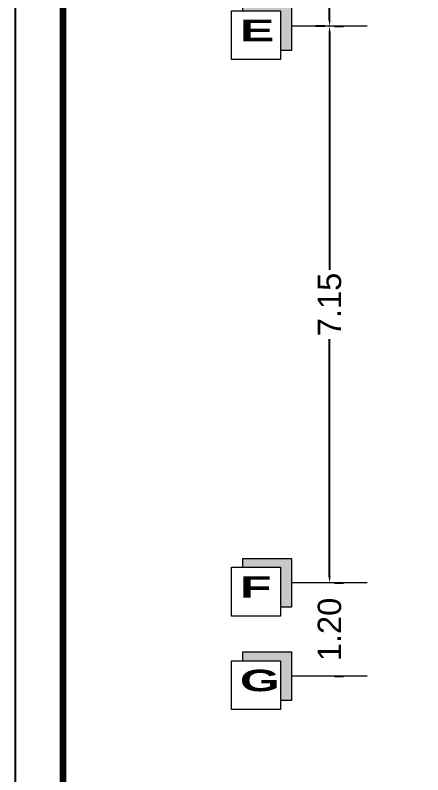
# Model space of a CAD drawing. Header units: inches. Extents: x 37.8 to 126.9, y 5.9 to 51.9.
# Drawn here: x 37.76 to 42.99, y 19.69 to 29.45 of the extents above; entities that cross this region are included whole.
import ezdxf

# ---------------------------------------------------------------- set-up
doc = ezdxf.new("R2010")
doc.units = ezdxf.units.IN
doc.header["$MEASUREMENT"] = 0
doc.layers.add('02', color=253, linetype='Continuous', lineweight=15)
doc.layers.add('KADR', color=69, linetype='Continuous')
doc.layers.add('tak labe', color=34, linetype='Continuous')
doc.styles.add('KH1', font='', dxfattribs={"width": 1.5})
doc.styles.get("Standard").update_dxf_attribs({"font": 'arial.ttf'})
doc.styles.get('KH1').set_extended_font_data('Arial Black')
doc.dimstyles.new('ddd', dxfattribs={"dimtxt": 0.3, "dimasz": 0.078, "dimexe": 0.18, "dimexo": 0.0625, "dimgap": 0.09, "dimtad": 0, "dimzin": 0, "dimdsep": 46, "dimtxsty": 'Standard', "dimcen": 0.02, "dimadec": 0, "dimazin": 0, "dimtfac": 1, "dimtix": 1, "dimtofl": 0, "dimtmove": 0, "dimatfit": 3, "dimfxl": 0, "dimtolj": 1, "dimtzin": 0, "dimarcsym": 0})

# ---------------------------------------------------------------- blocks, each defined once
blk = doc.blocks.new('k5')
at = {"linetype": 'Continuous', "lineweight": 50, "const_width": 0.0725}
blk.add_lwpolyline([(255.1096, 44.3213), (255.1096, 4.0172), (283.5254, 4.0172), (283.5254, 44.3213)], close=True, dxfattribs=at)
at = {"linetype": 'Continuous', "lineweight": 90}
blk.add_lwpolyline([(283.5254, 44.3213), (255.1096, 44.3213), (255.1096, 4.0172), (283.5254, 4.0172), (283.5254, 5.3686)], dxfattribs=at)
at = {"layer": 'KADR'}
blk.add_lwpolyline([(254.5005, 3.2011), (284.2005, 3.2011), (284.2005, 45.2054), (254.5005, 45.2054)], close=True, dxfattribs=at)
blk = doc.blocks.new('*D34')
at = {"layer": 'Defpoints', "color": 0, "transparency": 16777216}
for p in [(226.698, -221.0825), (226.698, -225.3813), (226.698, -225.3813)]:
    blk.add_point(p, dxfattribs=at)
at = {"layer": 'tak labe', "color": 0, "lineweight": -2, "transparency": 16777216}
for p, q in [((226.7605, -221.0825), (226.878, -221.0825)), ((226.698, -221.1605), (226.698, -222.7815)), ((226.698, -225.3033), (226.698, -223.6823)), ((226.7605, -225.3813), (226.878, -225.3813))]:
    blk.add_line(p, q, dxfattribs=at)
at = {"layer": 'tak labe', "color": 0, "transparency": 16777216}
for points in [[(226.685, -221.1605), (226.711, -221.1605), (226.698, -221.0825)], [(226.685, -225.3033), (226.711, -225.3033), (226.698, -225.3813)]]:
    blk.add_solid(points, dxfattribs=at)
at = {"layer": 'tak labe', "color": 0, "transparency": 16777216, "insert": (226.698, -223.2319), "char_height": 0.3, "attachment_point": 5, "rotation": 90}
blk.add_mtext('\\A1;4.30', dxfattribs=at)
blk = doc.blocks.new('*D35')
at = {"layer": 'Defpoints', "color": 0, "transparency": 16777216}
for p in [(226.698, -225.3813), (226.698, -232.5308), (226.698, -232.5308)]:
    blk.add_point(p, dxfattribs=at)
at = {"layer": 'tak labe', "color": 0, "lineweight": -2, "transparency": 16777216}
for p, q in [((226.6355, -225.3813), (226.518, -225.3813)), ((226.698, -225.4593), (226.698, -228.51)), ((226.698, -232.4528), (226.698, -229.4022)), ((226.7605, -232.5308), (226.878, -232.5308))]:
    blk.add_line(p, q, dxfattribs=at)
at = {"layer": 'tak labe', "color": 0, "transparency": 16777216}
for points in [[(226.685, -225.4593), (226.711, -225.4593), (226.698, -225.3813)], [(226.685, -232.4528), (226.711, -232.4528), (226.698, -232.5308)]]:
    blk.add_solid(points, dxfattribs=at)
at = {"layer": 'tak labe', "color": 0, "transparency": 16777216, "insert": (226.698, -228.9561), "char_height": 0.3, "attachment_point": 5, "rotation": 90}
blk.add_mtext('\\A1;7.15', dxfattribs=at)
blk = doc.blocks.new('*D36')
at = {"layer": 'Defpoints', "color": 0, "transparency": 16777216}
for p in [(226.698, -232.5308), (226.698, -233.7308), (226.698, -233.7308)]:
    blk.add_point(p, dxfattribs=at)
at = {"layer": 'tak labe', "color": 0, "lineweight": -2, "transparency": 16777216}
for p, q in [((226.7605, -232.5308), (226.878, -232.5308)), ((226.7605, -233.7308), (226.878, -233.7308))]:
    blk.add_line(p, q, dxfattribs=at)
at = {"layer": 'tak labe', "color": 0, "transparency": 16777216, "insert": (226.698, -233.1308), "char_height": 0.3, "attachment_point": 5, "rotation": 90}
blk.add_mtext('\\A1;1.20', dxfattribs=at)
blk = doc.blocks.new('axxxxx')
at = {"layer": '02', "ltscale": 0.3}
for points in [[(225.5832, -225.0678), (225.5832, -225.1824), (226.0669, -225.1824), (226.0669, -225.6949), (226.2102, -225.6949), (226.2102, -225.0678)], [(225.5832, -232.2173), (225.5832, -232.3318), (226.0669, -232.3318), (226.0669, -232.8443), (226.2102, -232.8443), (226.2102, -232.2173)], [(225.5832, -233.4173), (225.5832, -233.5318), (226.0669, -233.5318), (226.0669, -234.0443), (226.2102, -234.0443), (226.2102, -233.4173)]]:
    blk.add_hatch(color=256, dxfattribs=at).paths.add_polyline_path(points)
for p, q in [((227.1804, -225.3813), (226.2156, -225.3813)), ((227.1804, -232.5308), (226.2156, -232.5308)), ((227.1804, -233.7308), (226.2156, -233.7308))]:
    blk.add_line(p, q, dxfattribs=at)
for points in [[(225.5832, -225.1824), (225.5832, -225.0678), (226.2102, -225.0678), (226.2102, -225.6949), (226.0669, -225.6949)], [(225.5832, -232.3318), (225.5832, -232.2173), (226.2102, -232.2173), (226.2102, -232.8443), (226.0669, -232.8443)], [(225.5832, -233.5318), (225.5832, -233.4173), (226.2102, -233.4173), (226.2102, -234.0443), (226.0669, -234.0443)]]:
    blk.add_lwpolyline(points, dxfattribs=at)
for points in [[(225.4398, -225.8094), (225.4398, -225.1824), (226.0669, -225.1824), (226.0669, -225.8094)], [(225.4398, -232.9589), (225.4398, -232.3318), (226.0669, -232.3318), (226.0669, -232.9589)], [(225.4398, -234.1589), (225.4398, -233.5318), (226.0669, -233.5318), (226.0669, -234.1589)]]:
    blk.add_lwpolyline(points, close=True, dxfattribs=at)
at = {"layer": '02', "ltscale": 0.3, "style": 'KH1', "width": 1.5}
for s, p in [('E', (225.5466, -225.5742)), ('F', (225.5466, -232.7236)), ('G', (225.5466, -233.9236))]:
    blk.add_text(s, height=0.2765, dxfattribs=at).set_placement(p)
at = {"layer": 'tak labe'}
for base, p1, p2, picture, middle in [((226.698, -225.3813), (226.698, -221.0825), (226.698, -225.3813), '*D34', (226.698, -223.2319)), ((226.698, -232.5308), (226.698, -225.3813), (226.698, -232.5308), '*D35', (226.698, -228.9561)), ((226.698, -233.7308), (226.698, -232.5308), (226.698, -233.7308), '*D36', (226.698, -233.1308))]:
    dim = blk.add_linear_dim(base=base, p1=p1, p2=p2, angle=90, dimstyle='ddd', dxfattribs=at)
    dim.commit()
    dim.dimension.update_dxf_attribs({"geometry": picture, "text_midpoint": middle})

msp = doc.modelspace()

# ---------------------------------------------------------------- block references
for name, p in [('k5', (-216.73805, 6.74042)), ('axxxxx', (-184.9028, 254.68694))]:
    msp.add_blockref(name, p)

doc.saveas('drawing.dxf')
